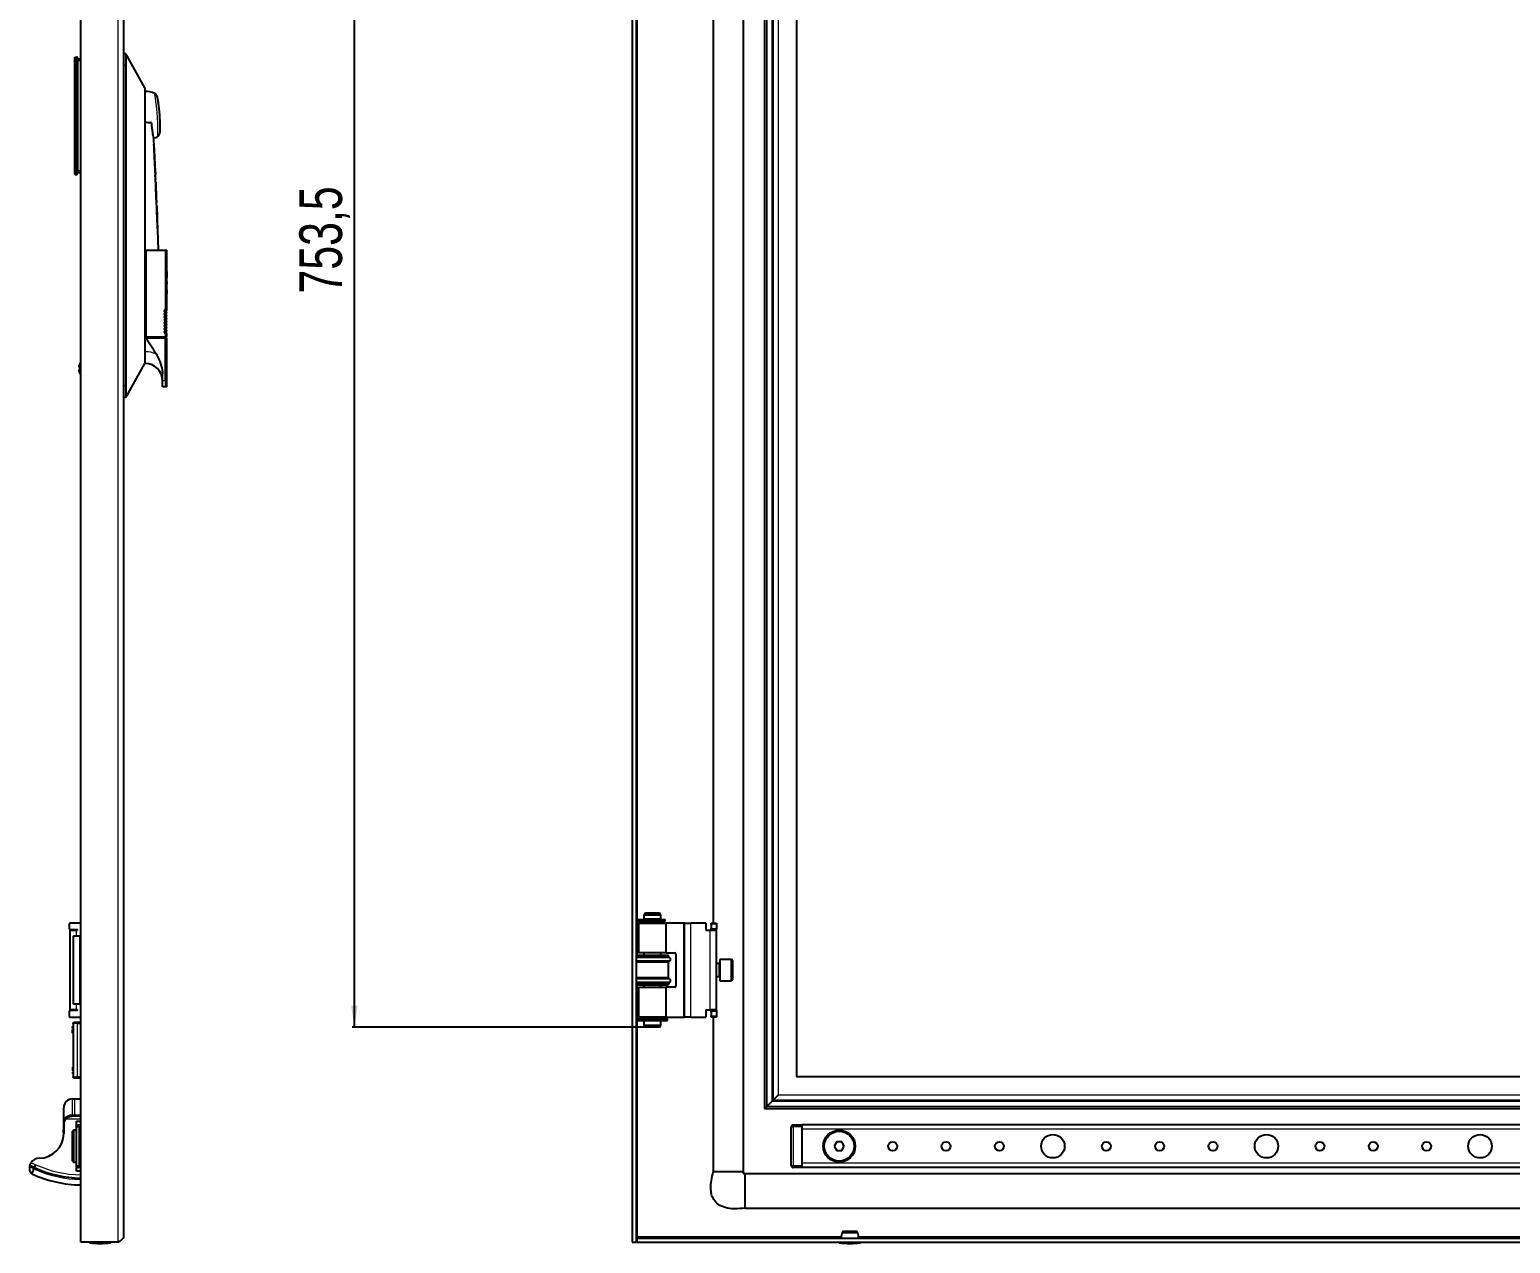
# Model space of a CAD drawing. Header units: millimetres. Extents: x -774 to 1984, y -501 to 869.
# Drawn here: x 552 to 1246, y -263 to 305 of the extents above; entities that cross this region are included whole.
import ezdxf

# ---------------------------------------------------------------- set-up
doc = ezdxf.new("R2010")
doc.units = ezdxf.units.MM
doc.layers.add('FORMAT', color=7, linetype='Continuous')
doc.styles.add('SLDTEXTSTYLE0', font='TXT', dxfattribs={"width": 0.75})
doc.dimstyles.new('SLDDIMSTYLE0', dxfattribs={"dimtxt": 20, "dimasz": 10, "dimexe": 0, "dimexo": 0.0625, "dimgap": 5, "dimtad": 2, "dimdec": 1, "dimrnd": 1e-09, "dimzin": 12, "dimdsep": 46, "dimtxsty": 'SLDTEXTSTYLE0', "dimsah": 1, "dimcen": 0.09, "dimadec": 0, "dimazin": 3, "dimtfac": 1, "dimtofl": 0, "dimtmove": 0, "dimatfit": 3, "dimfxl": 0, "dimfrac": 2, "dimtolj": 1, "dimtzin": 12, "dimarcsym": 0})

# ---------------------------------------------------------------- blocks, each defined once
blk = doc.blocks.new('_D_6')
at = {"layer": 'FORMAT'}
for p, q in [((840.37, 591.48), (703.3, 591.48)), ((704.3, -162.02), (704.3, 591.48)), ((840.37, -162.02), (703.3, -162.02))]:
    blk.add_line(p, q, dxfattribs=at)
for points in [[(704.3, 591.48), (702.76, 581.48), (705.84, 581.48)], [(704.3, -162.02), (705.84, -152.02), (702.76, -152.02)]]:
    blk.add_solid(points, dxfattribs=at)
at = {"layer": 'FORMAT', "insert": (678.52, 181.48), "char_height": 20, "attachment_point": 1, "rotation": 90, "style": 'SLDTEXTSTYLE0'}
blk.add_mtext('753,5', dxfattribs=at)

msp = doc.modelspace()

# ---------------------------------------------------------------- linework, layer by layer
at = {"color": 7, "linetype": 'Continuous', "lineweight": 25}
for p, q in [((576.26, -262.77), (576.26, 692.23)), ((596.26, 689.63), (596.26, 290.73)), ((834.3, 692.23), (834.3, -262.77)), ((836.3, 692.23), (836.3, -262.77)), ((886.3, 659.23), (886.3, -229.77)), ((896.3, 629.73), (896.3, -200.27)), ((911.3, 614.73), (911.3, -185.27)), ((872.3, 542.73), (872.3, -113.27)), ((573.36, 292.23), (574.26, 292.23)), ((573.36, 290.23), (573.36, 292.23)), ((574.66, 291.83), (574.66, 290.23)), ((574.66, 291.43), (576.26, 291.43)), ((597.26, 293.73), (596.26, 293.73)), ((606.26, 277.73), (598.33, 291.81)), ((573.36, 239.23), (573.36, 290.23)), ((574.66, 290.23), (574.66, 239.23)), ((596.26, 290.73), (596.26, 288.23)), ((596.26, 288.23), (596.26, 138.23)), ((597.26, 288.23), (597.26, 138.23)), ((606.26, 277.73), (606.26, 272.26)), ((606.26, 272.26), (606.26, 264.73)), ((606.26, 264.73), (606.26, 161.73)), ((613.2, 256.66), (613.2, 256.85)), ((610.78, 245.06), (610.38, 254.25)), ((610.49, 251.03), (610.44, 251.4)), ((610.5, 251.03), (610.45, 251.4)), ((610.45, 251.4), (610.57, 248.25)), ((610.5, 250.74), (610.49, 251.03)), ((610.5, 251.03), (610.49, 251.03)), ((610.51, 250.74), (610.5, 251.03)), ((610.51, 250.74), (610.5, 250.74)), ((610.86, 242.97), (610.77, 245.06)), ((610.78, 245.04), (610.77, 245.04)), ((611.04, 239.06), (610.81, 242.85)), ((573.36, 237.23), (573.36, 239.23)), ((573.36, 237.23), (574.26, 237.23)), ((574.66, 239.23), (574.66, 237.63)), ((576.26, 238.03), (574.66, 238.03)), ((611.02, 239.46), (610.89, 242.55)), ((610.89, 241.16), (611.12, 237.17)), ((611.01, 239.46), (611.04, 239.06)), ((611.08, 237.8), (611.03, 239.06)), ((611.04, 239.06), (611.03, 239.06)), ((611.06, 237.17), (611.05, 237.17)), ((611.12, 237.17), (611.06, 237.17)), ((611.21, 234.95), (611.11, 237.17)), ((611.16, 234.95), (611.16, 234.96)), ((611.16, 234.95), (611.16, 234.95)), ((611.27, 233.69), (611.22, 234.95)), ((611.26, 233.68), (611.26, 233.69)), ((611.37, 231.22), (611.28, 233.36)), ((611.38, 231.23), (611.37, 231.23)), ((611.58, 226.68), (611.38, 231.25)), ((611.43, 229.21), (611.47, 228.23)), ((611.44, 229.21), (611.48, 228.23)), ((611.55, 226.68), (611.54, 226.68)), ((611.67, 224.31), (611.57, 226.68)), ((611.62, 224.31), (611.62, 224.31)), ((611.79, 221.84), (611.68, 224.31)), ((611.75, 222.6), (611.75, 222.6)), ((611.76, 222.6), (611.76, 222.6)), ((611.78, 222.08), (611.77, 222.22)), ((611.8, 221.68), (611.79, 221.96)), ((611.82, 220.37), (611.81, 220.37)), ((611.88, 219.91), (611.82, 221.16)), ((611.83, 220.37), (611.82, 220.37)), ((611.85, 219.59), (611.82, 220.37)), ((611.86, 219.59), (611.83, 220.37)), ((611.85, 219.59), (611.84, 219.59)), ((611.85, 220.41), (611.9, 219.31)), ((611.85, 219.59), (611.86, 219.59)), ((611.89, 219.6), (611.88, 219.91)), ((611.93, 218.7), (611.89, 219.49)), ((611.98, 217.47), (611.93, 218.7)), ((612.02, 216.66), (612.01, 216.94)), ((612.03, 216.41), (612.02, 216.55)), ((612.04, 215.94), (612.04, 215.94)), ((612.16, 213.34), (612.05, 216.02)), ((612.05, 215.94), (612.05, 215.94)), ((612.16, 211.88), (612.1, 213.32)), ((612.12, 213.34), (612.11, 213.34)), ((612.25, 211.23), (612.15, 213.34)), ((612.67, 201.73), (612.26, 211.23)), ((606.26, 201.73), (606.46, 201.73)), ((606.46, 201.73), (606.7, 201.73)), ((606.7, 201.73), (606.7, 161.23)), ((606.7, 201.73), (615.81, 201.73)), ((615.81, 201.73), (615.81, 173.73)), ((615.81, 201.73), (616.46, 201.73)), ((616.46, 196.73), (616.46, 201.73)), ((616.22, 196.73), (616.46, 196.73)), ((616.22, 196.73), (616.22, 186.97)), ((616.34, 194.78), (616.34, 188.92)), ((616.35, 194.78), (616.34, 194.78)), ((616.35, 194.78), (616.35, 188.92)), ((616.35, 194.78), (616.46, 194.78)), ((616.45, 194.78), (616.45, 196.73)), ((616.46, 193.8), (616.46, 194.78)), ((616.35, 188.92), (616.34, 188.92)), ((616.39, 188.92), (616.35, 188.92)), ((616.46, 193.8), (616.39, 193.8)), ((616.39, 193.8), (616.39, 188.92)), ((616.44, 191.85), (616.44, 188.92)), ((616.45, 191.85), (616.44, 191.85)), ((616.45, 188.92), (616.44, 188.92)), ((616.45, 191.85), (616.45, 193.8)), ((616.45, 191.85), (616.45, 188.92)), ((616.45, 191.85), (616.46, 191.85)), ((616.45, 186.97), (616.45, 188.92)), ((616.46, 188.92), (616.45, 188.92)), ((616.46, 188.92), (616.46, 191.85)), ((616.39, 186.97), (616.22, 186.97)), ((616.35, 183.17), (616.22, 183.17)), ((616.22, 183.17), (616.22, 180.2)), ((616.27, 182.67), (616.27, 181.87)), ((616.28, 182.67), (616.27, 182.67)), ((616.28, 181.87), (616.27, 181.87)), ((616.27, 181.38), (616.27, 180.2)), ((616.28, 181.38), (616.27, 181.38)), ((616.28, 182.67), (616.28, 181.87)), ((616.28, 182.67), (616.35, 182.67)), ((616.34, 181.87), (616.28, 181.87)), ((616.28, 181.38), (616.28, 180.2)), ((616.28, 181.38), (616.34, 181.38)), ((616.39, 181.64), (616.38, 181.64)), ((616.39, 186.97), (616.39, 184.04)), ((616.46, 184.04), (616.39, 184.04)), ((616.41, 182.33), (616.4, 182.33)), ((616.41, 180.99), (616.4, 180.99)), ((616.4, 180.63), (616.4, 180.62)), ((616.41, 180.63), (616.4, 180.63)), ((616.41, 180.62), (616.4, 180.62)), ((616.41, 180.63), (616.41, 180.62)), ((616.41, 180.29), (616.41, 180.2)), ((616.42, 180.29), (616.41, 180.29)), ((616.46, 183.17), (616.42, 180.2)), ((616.42, 180.29), (616.42, 180.2)), ((616.44, 186.97), (616.44, 185.99)), ((616.45, 186.97), (616.44, 186.97)), ((616.45, 185.99), (616.44, 185.99)), ((616.44, 180.2), (616.44, 180.81)), ((616.45, 180.81), (616.44, 180.81)), ((616.45, 186.97), (616.45, 185.99)), ((616.45, 186.97), (616.46, 186.97)), ((616.45, 184.04), (616.45, 185.99)), ((616.46, 185.99), (616.45, 185.99)), ((616.45, 181.3), (616.45, 182.57)), ((616.46, 182.57), (616.45, 182.57)), ((616.45, 180.81), (616.45, 181.62)), ((616.46, 181.3), (616.45, 181.3)), ((616.45, 180.81), (616.46, 180.81)), ((616.45, 180.2), (616.45, 180.81)), ((616.46, 185.99), (616.46, 186.97)), ((616.46, 183.17), (616.46, 184.04)), ((616.46, 182.54), (616.46, 183.17)), ((616.46, 183.17), (616.46, 183.17)), ((616.46, 181.3), (616.46, 182.57)), ((616.46, 182.57), (616.46, 181.3)), ((616.46, 181.3), (616.46, 181.3)), ((616.46, 173.73), (616.46, 180.81)), ((615.27, 173.63), (615.7, 173.63)), ((616.36, 173.63), (615.7, 173.63)), ((616.46, 172.33), (615.96, 173.63)), ((616.22, 180.2), (616.28, 180.2)), ((616.37, 180.2), (616.38, 180.2)), ((616.38, 180.2), (616.42, 180.2)), ((616.42, 180.2), (616.45, 180.2)), ((615.27, 172.23), (615.7, 172.23)), ((615.27, 170.83), (615.7, 170.83)), ((615.27, 169.43), (615.7, 169.43)), ((615.27, 168.03), (615.7, 168.03)), ((615.27, 166.63), (615.7, 166.63)), ((616.36, 172.23), (615.7, 172.23)), ((616.36, 170.83), (615.7, 170.83)), ((616.36, 169.43), (615.7, 169.43)), ((616.36, 168.03), (615.7, 168.03)), ((616.36, 166.63), (615.7, 166.63)), ((616.46, 172.33), (615.81, 172.33)), ((616.46, 170.93), (615.81, 170.93)), ((616.46, 169.53), (615.81, 169.53)), ((616.46, 168.13), (615.81, 168.13)), ((616.46, 166.73), (615.81, 166.73)), ((616.46, 170.93), (615.96, 172.23)), ((616.46, 169.53), (615.96, 170.83)), ((616.46, 168.13), (615.96, 169.43)), ((616.46, 166.73), (615.96, 168.03)), ((616.46, 165.33), (615.96, 166.63)), ((606.26, 161.73), (606.26, 160.73)), ((606.26, 161.23), (606.46, 161.23)), ((606.46, 160.73), (606.26, 160.73)), ((606.46, 161.23), (606.7, 161.23)), ((606.46, 160.73), (606.7, 160.73)), ((606.7, 161.23), (615.81, 161.23)), ((606.7, 160.73), (615.81, 160.73)), ((614.46, 160.73), (614.44, 161.23)), ((615.27, 165.23), (615.7, 165.23)), ((615.27, 163.83), (615.7, 163.83)), ((616.36, 165.23), (615.7, 165.23)), ((616.36, 163.83), (615.7, 163.83)), ((616.46, 165.33), (615.81, 165.33)), ((616.46, 163.93), (615.81, 163.93)), ((615.81, 162.53), (615.81, 161.23)), ((616.46, 162.53), (615.81, 162.53)), ((615.81, 161.23), (616.46, 161.23)), ((615.81, 140.73), (615.81, 160.73)), ((615.81, 160.73), (616.46, 160.73)), ((616.46, 163.93), (615.96, 165.23)), ((616.46, 162.53), (615.96, 163.83)), ((616.46, 161.23), (616.46, 162.53)), ((616.46, 137.73), (616.46, 160.73)), ((606.26, 154.2), (606.26, 148.73)), ((575.23, 147.01), (575.54, 146.93)), ((575.54, 145.83), (575.23, 145.75)), ((575.54, 148.38), (575.54, 148.3)), ((575.54, 146.93), (575.54, 145.83)), ((598.33, 134.64), (606.26, 148.73)), ((606.26, 148.73), (606.46, 148.73)), ((575.54, 144.46), (575.54, 144.38)), ((614.46, 140.73), (614.46, 143.82)), ((596.26, 138.23), (596.26, 135.73)), ((596.26, 135.73), (596.26, -260.17)), ((597.26, 132.73), (596.26, 132.73)), ((616.19, 137.73), (614.46, 137.73)), ((616.46, 137.73), (616.19, 137.73)), ((840.38, -108.52), (839.8, -109.52)), ((839.8, -109.52), (839.8, -111.52)), ((847.8, -109.52), (839.8, -109.52)), ((840.38, -108.52), (847.22, -108.52)), ((847.8, -109.52), (847.22, -108.52)), ((847.8, -111.52), (847.8, -109.52)), ((570.71, -113.77), (570.71, -115.77)), ((576.26, -113.27), (571.21, -113.27)), ((571.21, -116.27), (574.71, -116.27)), ((571.21, -116.27), (571.21, -116.57)), ((571.21, -153.97), (571.21, -116.57)), ((571.21, -116.57), (574.21, -116.57)), ((573.71, -116.27), (573.71, -116.57)), ((574.21, -116.57), (574.71, -116.57)), ((574.71, -116.57), (574.71, -116.27)), ((836.65, -111.57), (836.65, -112.47)), ((836.65, -111.57), (849.54, -111.57)), ((836.65, -112.47), (849.54, -112.47)), ((837.35, -113.27), (837.35, -127.27)), ((837.35, -113.27), (850.25, -113.27)), ((844.56, -111.52), (839.8, -111.52)), ((839.8, -112.52), (839.8, -113.27)), ((844.56, -112.52), (839.8, -112.52)), ((840.3, -111.52), (840.3, -111.57)), ((840.3, -112.47), (840.3, -112.52)), ((847.8, -111.52), (844.56, -111.52)), ((847.8, -112.52), (844.56, -112.52)), ((847.3, -111.57), (847.3, -111.52)), ((847.3, -112.52), (847.3, -112.47)), ((847.8, -113.27), (847.8, -112.52)), ((849.54, -111.57), (849.63, -111.57)), ((849.54, -112.47), (849.63, -112.47)), ((849.63, -112.47), (849.63, -111.57)), ((849.63, -111.57), (849.84, -111.57)), ((849.63, -112.47), (849.84, -112.47)), ((849.84, -112.47), (849.84, -111.57)), ((850.25, -127.27), (850.25, -113.27)), ((858.35, -113.27), (850.25, -113.27)), ((858.85, -113.27), (858.35, -113.27)), ((858.85, -113.27), (861.85, -113.27)), ((858.85, -157.27), (858.85, -113.27)), ((868.85, -113.27), (861.85, -113.27)), ((868.85, -113.27), (868.85, -116.57)), ((868.85, -116.57), (870.85, -116.57)), ((870.85, -116.57), (873.85, -116.57)), ((871.35, -113.27), (873.85, -113.27)), ((871.35, -113.77), (871.35, -113.27)), ((871.35, -113.77), (871.35, -115.77)), ((871.35, -116.27), (871.35, -115.77)), ((873.85, -116.27), (871.35, -116.27)), ((871.35, -116.27), (871.35, -116.57)), ((873.85, -113.27), (873.85, -113.77)), ((873.85, -113.77), (873.85, -115.77)), ((873.85, -115.77), (873.85, -116.27)), ((873.85, -116.57), (873.85, -116.27)), ((873.85, -153.97), (873.85, -116.57)), ((572.76, -151.27), (572.76, -119.27)), ((572.76, -119.27), (575.76, -119.27)), ((576.26, -119.27), (575.76, -119.27)), ((836.3, -128.27), (851.3, -128.27)), ((851.3, -128.87), (836.3, -128.87)), ((851.3, -131.67), (836.3, -131.67)), ((850.25, -127.27), (837.35, -127.27)), ((839.8, -127.27), (839.8, -128.27)), ((847.8, -128.27), (847.8, -127.27)), ((850.25, -127.27), (854.35, -127.27)), ((851.3, -128.87), (851.3, -128.27)), ((852, -129.56), (851.3, -128.87)), ((851.3, -131.67), (852, -130.99)), ((851.3, -138.87), (851.3, -131.67)), ((854.85, -127.77), (854.85, -142.77)), ((880.75, -130.27), (875.35, -130.27)), ((875.35, -130.27), (875.35, -140.27)), ((881.35, -130.87), (881.35, -139.67)), ((875.1, -132.27), (873.85, -132.27)), ((873.85, -138.27), (875.1, -138.27)), ((851.3, -138.87), (836.3, -138.87)), ((851.3, -141.67), (836.3, -141.67)), ((836.3, -142.27), (851.3, -142.27)), ((837.35, -143.27), (837.35, -157.27)), ((837.35, -143.27), (850.25, -143.27)), ((839.8, -142.27), (839.8, -143.27)), ((847.8, -143.27), (847.8, -142.27)), ((850.25, -157.27), (850.25, -143.27)), ((854.35, -143.27), (850.25, -143.27)), ((852, -139.56), (851.3, -138.87)), ((851.3, -141.67), (852, -140.99)), ((851.3, -142.27), (851.3, -141.67)), ((875.35, -140.27), (880.75, -140.27)), ((575.76, -151.27), (572.76, -151.27)), ((575.76, -151.27), (576.26, -151.27)), ((570.71, -154.77), (570.71, -156.77)), ((574.21, -153.97), (571.21, -153.97)), ((571.21, -153.97), (571.21, -154.27)), ((574.71, -154.27), (571.21, -154.27)), ((571.21, -157.27), (576.26, -157.27)), ((573.71, -153.97), (573.71, -154.27)), ((574.71, -153.97), (574.21, -153.97)), ((574.71, -154.27), (574.71, -153.97)), ((836.65, -158.07), (836.65, -158.97)), ((836.65, -158.07), (850.95, -158.07)), ((836.65, -158.97), (850.95, -158.97)), ((850.25, -157.27), (837.35, -157.27)), ((839.8, -157.27), (839.8, -158.02)), ((844.56, -158.02), (839.8, -158.02)), ((839.8, -159.02), (839.8, -161.02)), ((844.56, -159.02), (839.8, -159.02)), ((840.3, -158.02), (840.3, -158.07)), ((840.3, -158.97), (840.3, -159.02)), ((847.8, -158.02), (844.56, -158.02)), ((847.8, -159.02), (844.56, -159.02)), ((847.3, -158.07), (847.3, -158.02)), ((847.3, -159.02), (847.3, -158.97)), ((847.8, -158.02), (847.8, -157.27)), ((847.8, -161.02), (847.8, -159.02)), ((850.25, -157.27), (858.35, -157.27)), ((850.95, -158.97), (850.95, -158.07)), ((858.35, -157.27), (858.85, -157.27)), ((861.85, -157.27), (858.85, -157.27)), ((861.85, -157.27), (868.85, -157.27)), ((868.85, -153.97), (870.85, -153.97)), ((868.85, -153.97), (868.85, -157.27)), ((873.85, -153.97), (870.85, -153.97)), ((871.35, -153.97), (871.35, -154.27)), ((871.35, -154.27), (873.85, -154.27)), ((871.35, -154.77), (871.35, -154.27)), ((871.35, -154.77), (871.35, -156.77)), ((871.35, -157.27), (871.35, -156.77)), ((873.85, -157.27), (871.35, -157.27)), ((872.3, -157.27), (872.3, -229.77)), ((873.85, -154.27), (873.85, -153.97)), ((873.85, -154.27), (873.85, -154.77)), ((873.85, -154.77), (873.85, -156.77)), ((873.85, -156.77), (873.85, -157.27)), ((572.66, -160.27), (572.66, -185.27)), ((576.26, -159.77), (574.66, -159.77)), ((839.8, -161.02), (840.38, -162.02)), ((839.8, -161.02), (844.56, -161.02)), ((844.45, -162.02), (840.38, -162.02)), ((847.22, -162.02), (844.45, -162.02)), ((844.56, -161.02), (847.8, -161.02)), ((847.22, -162.02), (847.8, -161.02)), ((574.66, -185.77), (576.26, -185.77)), ((1751.3, -185.27), (911.3, -185.27)), ((902.71, -193.86), (900.4, -196.17)), ((568.26, -205.56), (568.26, -199.62)), ((568.26, -205.56), (568.26, -199.62)), ((572.26, -195.62), (572.29, -195.62)), ((572.26, -195.62), (572.26, -195.62)), ((572.29, -195.62), (573.25, -195.62)), ((573.25, -195.62), (576.26, -195.62)), ((897.3, -199.27), (896.3, -200.27)), ((1700.05, -200.27), (896.3, -200.27)), ((899.71, -196.86), (897.4, -199.17)), ((900.4, -196.17), (899.71, -196.86)), ((568.16, -207.95), (568.26, -207.95)), ((568.26, -207.62), (568.26, -205.56)), ((568.26, -207.62), (568.26, -211.87)), ((572.26, -203.62), (576.26, -203.62)), ((574.26, -206.12), (576.26, -206.12)), ((574.26, -208.77), (574.26, -206.12)), ((575.26, -207.77), (576.26, -207.77)), ((909.8, -207.77), (913.8, -207.77)), ((1693.8, -207.77), (913.8, -207.77)), ((913.8, -207.77), (913.8, -208.77)), ((568.14, -209.77), (568.16, -209.77)), ((568.16, -208.08), (568.16, -209.64)), ((568.16, -208.08), (568.26, -208.08)), ((568.16, -209.64), (568.26, -209.64)), ((568.16, -209.77), (568.26, -209.77)), ((568.16, -209.84), (568.26, -209.84)), ((568.16, -209.97), (568.26, -209.97)), ((568.16, -210.97), (568.16, -209.97)), ((568.16, -211.47), (568.16, -210.97)), ((568.16, -210.97), (568.26, -210.97)), ((568.16, -211.47), (568.26, -211.47)), ((572.76, -210.27), (572.26, -210.77)), ((572.26, -224.77), (572.26, -210.77)), ((574.26, -210.27), (572.76, -210.27)), ((572.76, -210.27), (572.76, -225.27)), ((574.26, -226.77), (574.26, -208.77)), ((908.8, -226.77), (908.8, -208.77)), ((913.8, -208.77), (913.8, -226.77)), ((913.8, -209.77), (913.8, -225.77)), ((930.15, -215.77), (928.99, -217.77)), ((928.99, -217.77), (930.15, -219.77)), ((932.46, -215.77), (930.15, -215.77)), ((930.15, -219.77), (932.46, -219.77)), ((933.61, -217.77), (932.46, -215.77)), ((932.46, -219.77), (933.61, -217.77)), ((554.52, -227.8), (552.36, -226.91)), ((572.26, -224.77), (572.76, -225.27)), ((572.76, -225.27), (574.26, -225.27)), ((574.26, -229.42), (574.26, -226.77)), ((576.26, -227.77), (575.26, -227.77)), ((913.8, -227.77), (909.8, -227.77)), ((913.8, -226.77), (913.8, -227.77)), ((1693.8, -227.77), (913.8, -227.77)), ((576.26, -229.42), (574.26, -229.42)), ((1693.8, -230.77), (887.3, -230.77)), ((887.3, -246.77), (1775.3, -246.77)), ((593.66, -262.77), (576.26, -262.77)), ((834.3, -262.77), (836.3, -262.77)), ((836.6, -260.77), (1826, -260.77)), ((836.6, -260.77), (836.6, -262.77)), ((836.6, -262.77), (1826, -262.77)), ((836.71, -260.77), (836.9, -260.17)), ((932.71, -258.16), (939.89, -258.16)), ((939.41, -257.77), (933.2, -257.77))]:
    msp.add_line(p, q, dxfattribs=at)
at = {"color": 8, "linetype": 'Continuous', "lineweight": 18}
for p, q in [((593.66, -262.77), (593.66, 692.23)), ((897.3, 628.73), (897.3, -199.27)), ((897.4, 628.63), (897.4, -199.17)), ((899.71, 626.32), (899.71, -196.86)), ((900.4, 625.63), (900.4, -196.17)), ((902.71, 623.32), (902.71, -193.86)), ((836.9, -111.57), (836.9, 541.03)), ((574.26, 290.23), (574.26, 292.23)), ((573.36, 290.23), (574.26, 290.23)), ((574.26, 239.23), (574.26, 290.23)), ((574.26, 290.23), (574.66, 290.23)), ((576.26, 290.43), (574.66, 290.43)), ((597.26, 288.23), (596.26, 288.23)), ((573.36, 239.23), (574.26, 239.23)), ((574.26, 237.23), (574.26, 239.23)), ((574.26, 239.23), (574.66, 239.23)), ((574.66, 239.03), (576.26, 239.03)), ((611.44, 229.21), (611.43, 229.21)), ((611.48, 228.23), (611.47, 228.23)), ((606.46, 201.73), (606.46, 161.23)), ((615.81, 173.73), (616.46, 173.73)), ((606.46, 154.2), (606.26, 154.2)), ((606.46, 148.73), (606.46, 154.2)), ((614.46, 140.73), (615.81, 140.73)), ((597.26, 138.23), (596.26, 138.23)), ((574.21, -116.57), (574.21, -116.27)), ((574.21, -119.27), (574.21, -116.57)), ((836.9, -128.27), (836.9, -112.47)), ((849.54, -111.57), (849.54, -112.47)), ((858.35, -113.27), (858.35, -157.27)), ((861.85, -157.27), (861.85, -113.27)), ((870.85, -153.97), (870.85, -116.57)), ((873.85, -113.77), (871.35, -113.77)), ((871.35, -115.77), (873.85, -115.77)), ((575.76, -151.27), (575.76, -119.27)), ((852, -129.56), (836.3, -129.56)), ((852, -130.99), (836.3, -130.99)), ((880.75, -140.27), (880.75, -130.27)), ((875.1, -132.68), (875.1, -132.27)), ((875.1, -138.27), (875.1, -132.68)), ((852, -139.56), (836.3, -139.56)), ((852, -140.99), (836.3, -140.99)), ((836.9, -158.07), (836.9, -142.27)), ((574.21, -153.97), (574.21, -151.27)), ((574.21, -154.27), (574.21, -153.97)), ((836.9, -260.17), (836.9, -158.97)), ((873.85, -154.77), (871.35, -154.77)), ((871.35, -156.77), (873.85, -156.77)), ((574.66, -160.27), (576.26, -160.27)), ((574.66, -185.27), (574.66, -160.27)), ((576.26, -185.27), (574.66, -185.27)), ((1759.89, -193.86), (902.71, -193.86)), ((568.26, -199.62), (568.26, -199.62)), ((572.29, -203.12), (572.29, -195.62)), ((573.25, -195.62), (573.25, -203.12)), ((1700.05, -199.27), (897.3, -199.27)), ((1700.05, -199.17), (897.4, -199.17)), ((1700.05, -196.86), (899.71, -196.86)), ((1700.05, -196.17), (900.4, -196.17)), ((576.26, -205.12), (569.13, -205.12)), ((572.26, -203.62), (572.26, -203.12)), ((572.26, -203.12), (572.29, -203.12)), ((572.29, -203.62), (572.29, -203.12)), ((572.29, -203.12), (573.25, -203.12)), ((573.25, -203.12), (576.26, -203.12)), ((575.26, -207.77), (575.26, -208.77)), ((909.8, -208.77), (909.8, -207.77)), ((574.26, -208.77), (575.26, -208.77)), ((575.26, -208.77), (575.26, -226.77)), ((576.26, -208.77), (575.26, -208.77)), ((908.8, -208.77), (909.8, -208.77)), ((909.8, -208.77), (909.8, -226.77)), ((913.8, -208.77), (909.8, -208.77)), ((1693.8, -209.77), (913.8, -209.77)), ((552.92, -225.52), (555.12, -226.43)), ((574.26, -226.77), (575.26, -226.77)), ((575.26, -226.77), (576.26, -226.77)), ((575.26, -227.77), (575.26, -226.77)), ((908.8, -226.77), (909.8, -226.77)), ((909.8, -227.77), (909.8, -226.77)), ((909.8, -226.77), (913.8, -226.77)), ((1693.8, -225.77), (913.8, -225.77)), ((580.39, -262.9), (590.12, -262.9)), ((580.51, -263.02), (590, -263.02)), ((932.26, -260.17), (836.9, -260.17)), ((931.44, -262.9), (941.16, -262.9)), ((931.55, -263.02), (941.05, -263.02)), ((1722.26, -260.17), (940.35, -260.17))]:
    msp.add_line(p, q, dxfattribs=at)
at = {"color": 7, "linetype": 'Continuous', "lineweight": 25, "flags": 128}
for points in [[(610.81, 242.85), (610.85, 241.91), (610.89, 241.16)], [(611.06, 237.17), (611.11, 235.93), (611.16, 234.95)], [(611.44, 228.54), (611.54, 226.17), (611.62, 224.31)], [(611.47, 228.23), (611.51, 227.36), (611.54, 226.68)], [(611.48, 228.23), (611.52, 227.36), (611.55, 226.68)], [(611.82, 219.72), (612.01, 215.33), (612.16, 211.88)], [(612.11, 213.34), (611.96, 216.84), (611.84, 219.59)], [(612.12, 213.34), (611.97, 216.84), (611.85, 219.59)], [(616.37, 180.9), (616.37, 180.72), (616.37, 180.58)], [(616.4, 180.63), (616.4, 180.83), (616.4, 180.99)], [(616.41, 180.63), (616.41, 180.83), (616.41, 180.99)]]:
    msp.add_lwpolyline(points, dxfattribs=at)
at = {"color": 7, "linetype": 'Continuous', "lineweight": 25}
for centre, radius in [((931.3, -217.77), 7.5), ((931.3, -217.77), 7), ((1031.3, -217.77), 5.5), ((1131.3, -217.77), 5.5), ((1231.3, -217.77), 5.5), ((956.3, -217.77), 2.1), ((981.3, -217.77), 2.1), ((1006.3, -217.77), 2.1), ((1056.3, -217.77), 2.1), ((1081.3, -217.77), 2.1), ((1106.3, -217.77), 2.1), ((1156.3, -217.77), 2.1), ((1181.3, -217.77), 2.1), ((1206.3, -217.77), 2.1)]:
    msp.add_circle(centre, radius, dxfattribs=at)
for centre, radius, start, end in [((574.26, 291.83), 0.4, 0, 90), ((606.26, 264.73), 11.4, 66.37549, 90), ((606.26, 264.73), 11.4, 291.36213, 301.71629), ((574.26, 237.63), 0.4, 270, 0), ((616.36, 173.73), 0.1, 270, 0), ((616.36, 172.33), 0.1, 270, 0), ((616.36, 170.93), 0.1, 270, 0), ((616.36, 169.53), 0.1, 270, 0), ((616.36, 168.13), 0.1, 270, 0), ((616.36, 166.73), 0.1, 270, 0), ((616.36, 165.33), 0.1, 270, 0), ((616.36, 163.93), 0.1, 270, 0), ((580.64, 146.38), 5.45, 159.42245, 173.41237), ((580.64, 146.37), 5.45, 186.58763, 200.57755), ((580.51, 146.38), 5.35, 142.60007, 158.09132), ((606.46, 140.73), 8, 0, 90), ((580.51, 146.38), 5.35, 201.90868, 217.39993), ((571.21, -113.77), 0.5, 90, 180), ((571.21, -115.77), 0.5, 180, 270), ((851.3, -130.27), 1, 314.427, 45.573), ((854.35, -127.77), 0.5, 0, 90), ((880.75, -130.87), 0.6, 0, 90), ((875.1, -132.02), 0.25, 270, 0), ((875.1, -138.52), 0.25, 0, 90), ((851.3, -140.27), 1, 314.427, 45.573), ((854.35, -142.77), 0.5, 270, 0), ((880.75, -139.67), 0.6, 270, 0), ((571.21, -154.77), 0.5, 90, 180), ((571.21, -156.77), 0.5, 180, 270), ((572.26, -199.62), 4, 90, 180), ((572.26, -199.62), 4, 90, 180), ((572.26, -207.62), 4, 141.31781, 180), ((575.26, -208.77), 1, 90, 180), ((909.8, -208.77), 1, 90, 180), ((556.76, -211.87), 11.5, 270, 0), ((556.76, -227.87), 4.5, 90, 148.43185), ((577.26, -177.72), 55, 245.58594, 268.9582), ((575.26, -226.77), 1, 180, 270), ((909.8, -226.77), 1, 180, 270), ((577.26, -177.72), 58.2, 245.70354, 269.01549), ((606.16, -262.83), 25.77, 179.86102, 180.13898), ((580.52, -262.9), 0.126, 180, 263.97442), ((585.26, -218.02), 45.25, 263.97442, 269.9984), ((585.25, -218.02), 45.25, 270.0016, 276.02558), ((589.99, -262.9), 0.126, 276.02558, 0), ((564.35, -262.83), 25.77, 359.86102, 0.13898), ((957.21, -262.83), 25.77, 179.86102, 180.13898), ((931.57, -262.9), 0.126, 180, 263.97442), ((936.3, -218.02), 45.25, 263.97442, 269.9984), ((938.42, -260.51), 6.18, 157.63457, 182.46578), ((933.2, -258.27), 0.5, 90, 166.61654), ((936.3, -218.02), 45.25, 270.0016, 276.02558), ((939.41, -258.27), 0.5, 13.38346, 90), ((934.18, -260.51), 6.18, 357.53422, 22.36543), ((941.04, -262.9), 0.126, 276.02558, 0), ((915.4, -262.83), 25.77, 359.86102, 0.13898)]:
    msp.add_arc(centre, radius, start, end, dxfattribs=at)
at = {"color": 8, "linetype": 'Continuous', "lineweight": 18}
for centre, radius, start, end in [((606.61, 142.13), 12.07, 66.28954, 90.71323), ((572.26, -207.62), 4.5, 90, 152.71955), ((572.76, -203.13), 0.491, 271.15589, 1.11103), ((577.26, -177.72), 55.65, 245.60841, 268.97035), ((577.26, -177.72), 53.5, 245.55903, 268.92899)]:
    msp.add_arc(centre, radius, start, end, dxfattribs=at)
at = {"color": 7, "linetype": 'Continuous', "lineweight": 25}
for points, knots in [([(597.26, 293.73), (597.26, 293.67), (597.26, 293.55), (597.26, 292.6), (597.25, 291.2), (597.26, 289.66), (597.26, 288.63), (597.26, 288.23)], [0, 0, 0, 0, 0.214694, 0.429388, 0.644082, 0.858775, 1, 1, 1, 1]), ([(598.33, 291.81), (598.15, 292.11), (597.78, 292.69), (597.43, 293.4), (597.26, 293.73)], [0, 0, 0, 0, 0.525323, 1, 1, 1, 1]), ([(611.88, 273.96), (611.86, 274.03), (611.8, 274.2), (611.63, 274.51), (611.32, 274.89), (611, 275.06), (610.83, 275.15)], [0, 0, 0, 0, 0.124152, 0.341643, 0.649974, 1, 1, 1, 1]), ([(611.96, 273.62), (611.96, 273.65), (611.94, 273.74), (612.03, 273.24), (612.24, 272.05), (612.57, 269.82), (612.89, 267.07), (613.12, 264.12), (613.23, 261.34), (613.25, 259.02), (613.22, 257.39), (613.2, 256.73), (613.2, 256.68), (613.2, 256.66)], [0, 0, 0, 0, 0.030403, 0.098769, 0.206023, 0.316924, 0.429796, 0.54227, 0.652144, 0.75822, 0.860909, 0.962167, 1, 1, 1, 1]), ([(610.35, 254.25), (610.36, 254.24), (610.36, 254.22), (610.11, 255.57), (609.79, 257.77), (609.5, 259.84), (609.44, 261.07), (609.19, 261.44), (609.12, 261.49), (609.06, 261.51), (608.93, 261.49), (608.49, 261.43), (607.56, 261.4), (606.75, 261.61), (606.27, 261.73)], [0, 0, 0, 0, 0.1420884, 0.3674634, 0.5915606, 0.7394261, 0.8133096, 0.8201913, 0.8256124, 0.8293026, 0.8330422, 0.8487573, 0.9118768, 1, 1, 1, 1]), ([(610.6, 248.31), (610.58, 248.74), (610.55, 249.62), (610.52, 250.36), (610.51, 250.74)], [0, 0, 0, 0, 0.500963, 1, 1, 1, 1]), ([(612.25, 255.06), (612.33, 255.1), (612.55, 255.23), (612.81, 255.53), (613.01, 255.86), (613.12, 256.14), (613.15, 256.31), (613.16, 256.37)], [0, 0, 0, 0, 0.1747015, 0.4583416, 0.6963812, 0.8885007, 1, 1, 1, 1]), ([(610.57, 248.25), (610.6, 247.66), (610.65, 246.47), (610.75, 244.77), (610.83, 243.45), (610.87, 242.8), (610.88, 242.58), (610.89, 242.55), (610.89, 242.54)], [0, 0, 0, 0, 0.250282, 0.499393, 0.748791, 0.874699, 0.937286, 1, 1, 1, 1]), ([(610.78, 245.04), (610.78, 245.06), (610.77, 245.1), (610.76, 245.35), (610.74, 245.71), (610.7, 246.3), (610.65, 247.17), (610.62, 247.93), (610.6, 248.31)], [0, 0, 0, 0, 0.124416, 0.248357, 0.373982, 0.500169, 0.7494, 1, 1, 1, 1]), ([(611.27, 233.66), (611.27, 233.7), (611.27, 233.78), (611.28, 233.44), (611.29, 232.85), (611.3, 232.34), (611.31, 232.08)], [0, 0, 0, 0, 0.248736, 0.498686, 0.748107, 1, 1, 1, 1]), ([(611.31, 232.08), (611.31, 231.8), (611.33, 231.25), (611.37, 230.05), (611.41, 229.15), (611.44, 228.54)], [0, 0, 0, 0, 0.249362, 0.499672, 1, 1, 1, 1]), ([(611.37, 231.23), (611.37, 231.22), (611.37, 231.21), (611.37, 231.02), (611.38, 230.78), (611.39, 230.43), (611.4, 229.9), (611.42, 229.48), (611.43, 229.21)], [0, 0, 0, 0, 0.249432, 0.37514, 0.499356, 0.623458, 0.749245, 1, 1, 1, 1]), ([(611.38, 231.23), (611.38, 231.22), (611.38, 231.21), (611.38, 231.02), (611.39, 230.78), (611.4, 230.43), (611.41, 229.9), (611.43, 229.48), (611.44, 229.21)], [0, 0, 0, 0, 0.249432, 0.37514, 0.499356, 0.623458, 0.749245, 1, 1, 1, 1]), ([(611.77, 222.22), (611.78, 222.16), (611.78, 222.04), (611.79, 221.63), (611.82, 221), (611.85, 220.17), (611.87, 219.59), (611.88, 219.31)], [0, 0, 0, 0, 0.1246, 0.248977, 0.500405, 0.749333, 1, 1, 1, 1]), ([(611.89, 219.31), (611.87, 219.82), (611.84, 220.6), (611.8, 221.57), (611.79, 221.91), (611.78, 222.08)], [0, 0, 0, 0, 0.4989654, 0.749922, 1, 1, 1, 1]), ([(611.9, 219.31), (611.88, 219.73), (611.86, 220.36), (611.82, 221.16), (611.81, 221.51), (611.8, 221.68)], [0, 0, 0, 0, 0.50146, 0.750257, 1, 1, 1, 1]), ([(611.82, 220.37), (611.81, 220.36), (611.81, 220.35), (611.81, 220.2), (611.81, 220.02), (611.82, 219.85), (611.82, 219.77), (611.82, 219.72)], [0, 0, 0, 0, 0.249445, 0.498999, 0.74851, 0.873859, 1, 1, 1, 1]), ([(611.88, 219.31), (611.9, 219.03), (611.92, 218.47), (611.96, 217.65), (612, 217.02), (612.02, 216.61), (612.02, 216.48), (612.03, 216.41)], [0, 0, 0, 0, 0.2487307, 0.4973773, 0.750528, 0.8752331, 1, 1, 1, 1]), ([(612.02, 216.55), (612.02, 216.72), (612, 217.06), (611.95, 218.02), (611.92, 218.79), (611.89, 219.31)], [0, 0, 0, 0, 0.249575, 0.500842, 1, 1, 1, 1]), ([(611.9, 219.31), (611.92, 218.93), (611.94, 218.45), (611.96, 218.03), (611.96, 217.95)], [0, 0, 0, 0, 0.802786, 1, 1, 1, 1]), ([(612.01, 216.94), (612, 217.11), (611.98, 217.46), (611.95, 218.26), (611.92, 218.89), (611.9, 219.31)], [0, 0, 0, 0, 0.250895, 0.500775, 1, 1, 1, 1]), ([(612.03, 216.37), (612.03, 216.31), (612.04, 216.12), (612.05, 216.01), (612.05, 215.94)], [0, 0, 0, 0, 0.3349706, 1, 1, 1, 1]), ([(612.16, 211.88), (612.17, 211.84), (612.17, 211.75), (612.18, 211.59), (612.19, 211.41), (612.21, 211.26), (612.21, 211.24), (612.22, 211.23)], [0, 0, 0, 0, 0.125388, 0.250591, 0.500192, 0.749805, 1, 1, 1, 1]), ([(616.4, 182.33), (616.4, 182.41), (616.4, 182.56), (616.4, 182.78), (616.39, 182.94), (616.38, 183.15), (616.36, 183.16), (616.34, 183.17)], [0, 0, 0, 0, 0.125885, 0.250002, 0.375256, 0.501237, 1, 1, 1, 1]), ([(616.38, 182.27), (616.38, 182.23), (616.38, 182.15), (616.37, 182.05), (616.37, 181.97), (616.36, 181.88), (616.35, 181.88), (616.34, 181.87)], [0, 0, 0, 0, 0.144848, 0.259554, 0.374146, 0.548842, 1, 1, 1, 1]), ([(616.34, 181.38), (616.34, 181.37), (616.35, 181.37), (616.36, 181.31), (616.36, 181.24), (616.37, 181.14), (616.37, 181.02), (616.37, 180.93), (616.37, 180.9)], [0, 0, 0, 0, 0.362307, 0.499762, 0.603895, 0.707751, 0.888159, 1, 1, 1, 1]), ([(616.41, 182.33), (616.41, 182.42), (616.41, 182.59), (616.41, 182.8), (616.4, 182.97), (616.38, 183.15), (616.36, 183.16), (616.35, 183.17)], [0, 0, 0, 0, 0.149141, 0.264134, 0.378852, 0.560232, 1, 1, 1, 1]), ([(616.35, 182.67), (616.35, 182.67), (616.36, 182.66), (616.37, 182.56), (616.37, 182.47), (616.38, 182.37), (616.38, 182.3), (616.38, 182.27)], [0, 0, 0, 0, 0.464779, 0.639498, 0.766783, 0.894486, 1, 1, 1, 1]), ([(616.37, 180.58), (616.37, 180.54), (616.37, 180.47), (616.37, 180.35), (616.37, 180.26), (616.38, 180.2), (616.38, 180.2)], [0, 0, 0, 0, 0.2561394, 0.5126978, 0.9190221, 1, 1, 1, 1]), ([(616.38, 181.64), (616.38, 181.66), (616.39, 181.7), (616.4, 181.83), (616.4, 181.96), (616.4, 182.11), (616.4, 182.24), (616.4, 182.33)], [0, 0, 0, 0, 0.249783, 0.499064, 0.624235, 0.749653, 1, 1, 1, 1]), ([(616.4, 180.99), (616.4, 181.07), (616.4, 181.18), (616.4, 181.33), (616.39, 181.43), (616.39, 181.5), (616.39, 181.58), (616.38, 181.62), (616.38, 181.64)], [0, 0, 0, 0, 0.250367, 0.375745, 0.500635, 0.625633, 0.750126, 1, 1, 1, 1]), ([(616.39, 181.64), (616.39, 181.67), (616.4, 181.72), (616.41, 181.89), (616.41, 182.08), (616.41, 182.24), (616.41, 182.32), (616.41, 182.33)], [0, 0, 0, 0, 0.331473, 0.546481, 0.762526, 0.960277, 1, 1, 1, 1]), ([(616.41, 180.99), (616.41, 181.09), (616.41, 181.25), (616.4, 181.45), (616.4, 181.57), (616.39, 181.61), (616.39, 181.64)], [0, 0, 0, 0, 0.336422, 0.52346, 0.710673, 1, 1, 1, 1]), ([(616.41, 180.29), (616.4, 180.3), (616.4, 180.31), (616.4, 180.35), (616.4, 180.45), (616.4, 180.55), (616.4, 180.62)], [0, 0, 0, 0, 0.1253633, 0.2500316, 0.4996752, 1, 1, 1, 1]), ([(616.42, 180.29), (616.41, 180.3), (616.41, 180.33), (616.41, 180.41), (616.41, 180.51), (616.41, 180.58), (616.41, 180.62)], [0, 0, 0, 0, 0.20263, 0.420406, 0.728008, 1, 1, 1, 1]), ([(615.81, 172.33), (615.72, 172.55), (615.58, 172.87), (615.4, 173.3), (615.31, 173.52), (615.27, 173.63)], [0, 0, 0, 0, 0.499993, 0.749996, 1, 1, 1, 1]), ([(615.7, 173.63), (615.72, 173.63), (615.75, 173.63), (615.78, 173.66), (615.8, 173.69), (615.81, 173.71), (615.81, 173.73), (615.81, 173.73)], [0, 0, 0, 0, 0.295691, 0.568687, 0.759853, 0.951912, 1, 1, 1, 1]), ([(615.81, 170.93), (615.72, 171.15), (615.58, 171.47), (615.4, 171.9), (615.31, 172.12), (615.27, 172.23)], [0, 0, 0, 0, 0.499993, 0.749996, 1, 1, 1, 1]), ([(615.81, 169.53), (615.72, 169.75), (615.58, 170.07), (615.4, 170.5), (615.31, 170.72), (615.27, 170.83)], [0, 0, 0, 0, 0.499993, 0.749996, 1, 1, 1, 1]), ([(615.81, 168.13), (615.72, 168.35), (615.58, 168.67), (615.4, 169.1), (615.31, 169.32), (615.27, 169.43)], [0, 0, 0, 0, 0.499993, 0.749996, 1, 1, 1, 1]), ([(615.81, 166.73), (615.72, 166.95), (615.58, 167.27), (615.4, 167.7), (615.31, 167.92), (615.27, 168.03)], [0, 0, 0, 0, 0.4999933, 0.7499958, 1, 1, 1, 1]), ([(615.81, 165.33), (615.72, 165.55), (615.58, 165.87), (615.4, 166.3), (615.31, 166.52), (615.27, 166.63)], [0, 0, 0, 0, 0.499993, 0.749996, 1, 1, 1, 1]), ([(615.7, 172.23), (615.72, 172.23), (615.75, 172.23), (615.78, 172.26), (615.8, 172.29), (615.81, 172.31), (615.81, 172.33), (615.81, 172.33)], [0, 0, 0, 0, 0.295691, 0.568687, 0.759853, 0.951912, 1, 1, 1, 1]), ([(615.7, 170.83), (615.72, 170.83), (615.75, 170.83), (615.78, 170.86), (615.8, 170.89), (615.81, 170.91), (615.81, 170.93), (615.81, 170.93)], [0, 0, 0, 0, 0.2956914, 0.5686867, 0.7598531, 0.9519121, 1, 1, 1, 1]), ([(615.7, 169.43), (615.72, 169.43), (615.75, 169.43), (615.78, 169.46), (615.8, 169.49), (615.81, 169.51), (615.81, 169.53), (615.81, 169.53)], [0, 0, 0, 0, 0.2956914, 0.5686867, 0.7598531, 0.9519121, 1, 1, 1, 1]), ([(615.7, 168.03), (615.72, 168.03), (615.75, 168.03), (615.78, 168.06), (615.8, 168.09), (615.81, 168.11), (615.81, 168.13), (615.81, 168.13)], [0, 0, 0, 0, 0.295691, 0.568687, 0.759853, 0.951912, 1, 1, 1, 1]), ([(615.7, 166.63), (615.72, 166.63), (615.75, 166.63), (615.78, 166.66), (615.8, 166.69), (615.81, 166.71), (615.81, 166.73), (615.81, 166.73)], [0, 0, 0, 0, 0.295691, 0.568687, 0.759853, 0.951912, 1, 1, 1, 1]), ([(606.26, 160.73), (606.26, 159.6), (606.26, 157.26), (606.26, 155.24), (606.26, 154.2)], [0, 0, 0, 0, 0.484389, 1, 1, 1, 1]), ([(606.7, 160.73), (607.53, 159.48), (609.17, 156.99), (610.7, 154.45), (611.47, 153.18)], [0, 0, 0, 0, 0.499713, 1, 1, 1, 1]), ([(615.81, 163.93), (615.72, 164.15), (615.58, 164.47), (615.4, 164.9), (615.31, 165.12), (615.27, 165.23)], [0, 0, 0, 0, 0.499993, 0.749996, 1, 1, 1, 1]), ([(615.81, 162.53), (615.72, 162.75), (615.58, 163.07), (615.4, 163.5), (615.31, 163.72), (615.27, 163.83)], [0, 0, 0, 0, 0.499993, 0.749996, 1, 1, 1, 1]), ([(615.7, 165.23), (615.72, 165.23), (615.75, 165.23), (615.78, 165.26), (615.8, 165.29), (615.81, 165.31), (615.81, 165.33), (615.81, 165.33)], [0, 0, 0, 0, 0.295691, 0.568687, 0.759853, 0.951912, 1, 1, 1, 1]), ([(615.7, 163.83), (615.72, 163.83), (615.75, 163.83), (615.78, 163.86), (615.8, 163.89), (615.81, 163.91), (615.81, 163.93), (615.81, 163.93)], [0, 0, 0, 0, 0.295691, 0.568687, 0.759853, 0.951912, 1, 1, 1, 1]), ([(611.47, 153.18), (612.08, 152.01), (613.31, 149.64), (614.32, 146.44), (614.43, 144.44), (614.46, 143.82)], [0, 0, 0, 0, 0.401015, 0.812371, 1, 1, 1, 1]), ([(614.46, 137.73), (614.46, 137.77), (614.46, 137.84), (614.46, 138.45), (614.46, 139.32), (614.46, 140.14), (614.46, 140.6), (614.46, 140.73)], [0, 0, 0, 0, 0.244194, 0.488981, 0.716656, 0.923156, 1, 1, 1, 1]), ([(615.81, 140.73), (615.81, 140.43), (615.82, 139.84), (615.88, 139.04), (615.96, 138.38), (616.07, 137.88), (616.14, 137.73), (616.18, 137.73), (616.19, 137.73)], [0, 0, 0, 0, 0.169896, 0.33938, 0.519039, 0.726848, 0.970472, 1, 1, 1, 1]), ([(597.26, 138.23), (597.26, 137.61), (597.26, 136.37), (597.26, 134.73), (597.26, 133.48), (597.26, 132.82), (597.26, 132.76), (597.26, 132.73)], [0, 0, 0, 0, 0.21469, 0.42938, 0.644073, 0.858767, 1, 1, 1, 1]), ([(597.26, 132.73), (597.43, 133.06), (597.78, 133.76), (598.14, 134.34), (598.33, 134.64)], [0, 0, 0, 0, 0.47459, 1, 1, 1, 1]), ([(572.36, -162.27), (572.36, -162.21), (572.36, -162.13), (572.36, -162.04), (572.36, -161.95), (572.36, -161.82), (572.36, -161.79), (572.36, -161.77)], [0, 0, 0, 0, 0.1246927, 0.1871822, 0.2497734, 0.5000394, 1, 1, 1, 1]), ([(572.36, -162.48), (572.36, -162.48), (572.36, -162.47), (572.36, -162.46), (572.36, -162.45), (572.36, -162.43), (572.36, -162.39), (572.36, -162.35), (572.36, -162.3), (572.36, -162.28), (572.36, -162.27)], [0, 0, 0, 0, 0.128825, 0.180169, 0.243397, 0.36986, 0.499864, 0.749649, 0.843476, 1, 1, 1, 1]), ([(572.36, -163.99), (572.36, -163.91), (572.36, -163.75), (572.36, -163.53), (572.36, -163.36), (572.36, -163.19), (572.36, -163.08), (572.36, -163.07), (572.36, -163.07)], [0, 0, 0, 0, 0.125049, 0.249886, 0.370856, 0.49982, 0.749609, 1, 1, 1, 1]), ([(572.36, -164.83), (572.36, -164.82), (572.36, -164.81), (572.36, -164.73), (572.36, -164.63), (572.36, -164.5), (572.36, -164.29), (572.36, -164.11), (572.36, -163.99)], [0, 0, 0, 0, 0.25007, 0.379181, 0.500499, 0.62417, 0.750842, 1, 1, 1, 1]), ([(572.36, -180.71), (572.36, -180.72), (572.36, -180.73), (572.36, -180.82), (572.36, -180.91), (572.36, -181.04), (572.36, -181.25), (572.36, -181.44), (572.36, -181.56)], [0, 0, 0, 0, 0.25007, 0.379559, 0.500499, 0.624556, 0.750843, 1, 1, 1, 1]), ([(572.36, -181.56), (572.36, -181.6), (572.36, -181.67), (572.36, -181.83), (572.36, -182.01), (572.36, -182.19), (572.36, -182.36), (572.36, -182.46), (572.36, -182.47), (572.36, -182.48)], [0, 0, 0, 0, 0.0626366, 0.1252782, 0.2500723, 0.3748405, 0.4999941, 0.7496958, 1, 1, 1, 1]), ([(572.36, -183.07), (572.36, -183.07), (572.36, -183.07), (572.36, -183.08), (572.36, -183.09), (572.36, -183.12), (572.36, -183.18), (572.36, -183.23), (572.36, -183.28)], [0, 0, 0, 0, 0.13107, 0.182437, 0.243796, 0.371388, 0.500442, 1, 1, 1, 1]), ([(572.36, -183.28), (572.36, -183.3), (572.36, -183.36), (572.36, -183.44), (572.36, -183.5), (572.36, -183.59), (572.36, -183.72), (572.36, -183.75), (572.36, -183.77)], [0, 0, 0, 0, 0.062686, 0.125173, 0.187628, 0.250185, 0.500314, 1, 1, 1, 1]), ([(568.16, -207.95), (568.16, -207.95), (568.16, -207.95), (568.16, -207.98), (568.16, -208.03), (568.16, -208.07), (568.16, -208.08)], [0, 0, 0, 0, 0.280836, 0.55925, 0.779182, 1, 1, 1, 1]), ([(568.26, -207.55), (568.26, -207.55), (568.26, -207.55), (568.26, -207.55), (568.26, -207.53), (568.26, -207.44), (568.26, -207.11), (568.26, -206.48), (568.26, -205.88), (568.26, -205.56)], [0, 0, 0, 0, 0.00167, 0.003889, 0.009531, 0.034361, 0.132751, 0.526214, 1, 1, 1, 1]), ([(569.13, -205.12), (569.3, -204.93), (569.73, -204.46), (570.68, -203.88), (571.57, -203.65), (572.14, -203.62), (572.25, -203.62), (572.26, -203.62)], [0, 0, 0, 0, 0.19414, 0.485275, 0.898779, 0.996769, 1, 1, 1, 1]), ([(568.16, -209.64), (568.16, -209.66), (568.16, -209.7), (568.16, -209.75), (568.16, -209.77), (568.16, -209.77), (568.16, -209.77)], [0, 0, 0, 0, 0.280953, 0.559391, 0.779073, 1, 1, 1, 1]), ([(568.16, -209.7), (568.16, -209.73), (568.16, -209.78), (568.16, -209.84), (568.16, -209.84), (568.16, -209.84)], [0, 0, 0, 0, 0.280801, 0.559621, 1, 1, 1, 1]), ([(553.3, -230.76), (553.28, -230.73), (553.2, -230.63), (552.74, -229.99), (552.22, -228.8), (552.29, -227.63), (552.31, -227.15)], [0, 0, 0, 0, 0.101651, 0.345128, 0.729048, 1, 1, 1, 1]), ([(552.36, -226.91), (552.35, -226.96), (552.33, -227.03), (552.32, -227.13), (552.31, -227.15)], [0, 0, 0, 0, 0.789403, 1, 1, 1, 1]), ([(554.27, -228.4), (554.27, -228.4), (554.28, -228.4), (554.27, -228.38), (554.25, -228.35), (554.14, -228.25), (553.64, -227.93), (553, -227.56), (552.47, -227.24), (552.31, -227.15)], [0, 0, 0, 0, 0.003748, 0.008698, 0.018275, 0.054741, 0.199177, 0.774578, 1, 1, 1, 1]), ([(552.36, -226.91), (552.36, -226.89), (552.37, -226.86), (552.43, -226.61), (552.55, -226.25), (552.72, -225.86), (552.86, -225.62), (552.92, -225.52)], [0, 0, 0, 0, 0.2129, 0.425707, 0.640613, 0.853382, 1, 1, 1, 1]), ([(553.3, -230.76), (553.32, -230.71), (553.36, -230.62), (553.59, -230.05), (553.92, -229.26), (554.18, -228.63), (554.27, -228.4)], [0, 0, 0, 0, 0.237351, 0.529954, 0.830331, 1, 1, 1, 1]), ([(554.52, -227.8), (554.53, -227.79), (554.54, -227.76), (554.64, -227.52), (554.8, -227.17), (554.96, -226.8), (555.07, -226.54), (555.11, -226.44), (555.12, -226.43)], [0, 0, 0, 0, 0.214635, 0.429269, 0.643917, 0.858595, 0.982146, 1, 1, 1, 1]), ([(887.3, -246.77), (885.57, -246.94), (882.44, -247.24), (878.11, -246.73), (874.68, -245.3), (872.46, -242.99), (871.38, -240.22), (871.06, -237.17), (871.35, -233.61), (871.97, -231.12), (872.3, -229.77)], [0, 0, 0, 0, 0.176713, 0.320911, 0.440308, 0.54837, 0.6374, 0.738878, 0.858543, 1, 1, 1, 1]), ([(886.19, -229.77), (886.16, -229.77), (886.07, -229.77), (885.62, -229.77), (885.32, -229.77)], [0, 0, 0, 0, 0.350861, 1, 1, 1, 1]), ([(887.3, -230.93), (887.2, -230.92), (887.06, -230.9), (886.91, -230.83), (886.82, -230.78), (886.77, -230.71), (886.73, -230.64), (886.7, -230.57), (886.63, -230.39), (886.46, -230.31), (886.31, -230.08), (886.28, -229.88), (886.27, -229.77)], [0, 0, 0, 0, 0.146823, 0.202041, 0.247643, 0.28691, 0.323569, 0.360785, 0.40083, 0.628513, 0.79432, 1, 1, 1, 1]), ([(886.3, -229.77), (886.45, -230), (886.72, -230.4), (887.12, -230.66), (887.3, -230.77)], [0, 0, 0, 0, 0.561561, 1, 1, 1, 1]), ([(887.3, -246.77), (887.3, -246.65), (887.3, -246.41), (887.3, -244.56), (887.3, -241.92), (887.3, -238.77), (887.3, -235.62), (887.3, -233.01), (887.3, -231.38), (887.3, -231.16), (887.3, -231.09)], [0, 0, 0, 0, 0.133856, 0.267712, 0.401568, 0.535424, 0.66928, 0.803137, 0.936993, 1, 1, 1, 1]), ([(596.26, -260.17), (596.26, -260.39), (596.19, -260.6), (595.93, -261.04), (595.73, -261.25), (595.25, -261.69), (594.96, -261.9), (594.34, -262.34), (594, -262.55), (593.66, -262.77)], [0, 0, 0, 0, 0.25, 0.25, 0.5, 0.5, 0.75, 0.75, 1, 1, 1, 1]), ([(836.3, -262.77), (836.33, -262.34), (836.36, -261.78), (836.56, -261.22), (836.6, -261.09)], [0, 0, 0, 0, 0.7734591, 1, 1, 1, 1]), ([(836.9, -260.17), (836.85, -260.33), (836.8, -260.48), (836.7, -260.71), (836.65, -260.77), (836.6, -260.77)], [0, 0, 0, 0, 0.5, 0.5, 1, 1, 1, 1])]:
    msp.add_open_spline(points, degree=3, knots=knots, dxfattribs=at)
at = {"color": 8, "linetype": 'Continuous', "lineweight": 18}
for points, knots in [([(612.25, 255.03), (612.25, 255.05), (612.25, 255.1), (612.28, 255.88), (612.31, 257.8), (612.29, 260.54), (612.16, 263.84), (611.88, 267.34), (611.51, 270.6), (611.11, 273.23), (610.87, 274.63), (610.76, 275.23), (610.78, 275.12), (610.79, 275.08)], [0, 0, 0, 0, 0.038287, 0.14055, 0.24357, 0.349125, 0.457771, 0.568766, 0.680522, 0.791151, 0.899049, 0.96816, 1, 1, 1, 1]), ([(606.46, 154.2), (606.46, 154.2), (606.46, 154.29), (606.46, 154.88), (606.46, 156.03), (606.46, 157.73), (606.46, 159.31), (606.46, 160.32), (606.46, 160.73)], [0, 0, 0, 0, 0.000009, 0.046134, 0.306129, 0.566528, 0.826701, 1, 1, 1, 1])]:
    msp.add_open_spline(points, degree=3, knots=knots, dxfattribs=at)
at = {"color": 7, "linetype": 'Continuous', "lineweight": 25}
for points in [[(572.66, -160.27), (572.66, -160.21), (572.68, -160.07), (572.79, -159.91), (572.96, -159.79), (573.09, -159.78), (573.16, -159.77)], [(574.66, -159.77), (574.46, -159.77), (574.07, -159.77), (573.57, -159.77), (573.22, -159.77), (573.18, -159.77), (573.16, -159.77)], [(573.16, -185.77), (573.09, -185.76), (572.96, -185.75), (572.79, -185.63), (572.68, -185.47), (572.66, -185.34), (572.66, -185.27)], [(573.16, -185.77), (573.18, -185.77), (573.22, -185.77), (573.57, -185.77), (574.07, -185.77), (574.46, -185.77), (574.66, -185.77)], [(873.28, -229.77), (873, -229.77), (872.43, -229.77), (872.34, -229.77), (872.3, -229.77)], [(875.73, -229.77), (875.25, -229.77), (874.27, -229.77), (873.61, -229.77), (873.28, -229.77)], [(879.3, -229.77), (878.67, -229.77), (877.42, -229.77), (876.29, -229.77), (875.73, -229.77)], [(882.87, -229.77), (882.31, -229.77), (881.18, -229.77), (879.93, -229.77), (879.3, -229.77)], [(885.32, -229.77), (884.99, -229.77), (884.33, -229.77), (883.36, -229.77), (882.87, -229.77)]]:
    msp.add_open_spline(points, degree=3, dxfattribs=at)
at = {"color": 8, "linetype": 'Continuous', "lineweight": 18}
for points in [[(574.66, -160.27), (574.39, -160.27), (573.87, -160.27), (573.21, -160.27), (572.75, -160.27), (572.69, -160.27), (572.66, -160.27)], [(574.66, -159.77), (574.66, -159.78), (574.66, -159.79), (574.66, -159.91), (574.66, -160.07), (574.66, -160.21), (574.66, -160.27)], [(572.66, -185.27), (572.69, -185.27), (572.75, -185.27), (573.21, -185.27), (573.87, -185.27), (574.39, -185.27), (574.66, -185.27)], [(574.66, -185.27), (574.66, -185.34), (574.66, -185.47), (574.66, -185.63), (574.66, -185.75), (574.66, -185.76), (574.66, -185.77)]]:
    msp.add_open_spline(points, degree=3, dxfattribs=at)

# ---------------------------------------------------------------- dimensions: what is measured, and where the dimension line sits
at = {"layer": 'FORMAT'}
dim = msp.add_linear_dim(base=(704.3, 591.48), p1=(840.38, -162.02), p2=(840.38, 591.48), angle=90, dimstyle='SLDDIMSTYLE0', dxfattribs=at)
dim.commit()
dim.dimension.update_dxf_attribs({"geometry": '_D_6', "text_midpoint": (704.3, 214.73), "dimtype": 160})

doc.saveas('drawing.dxf')
